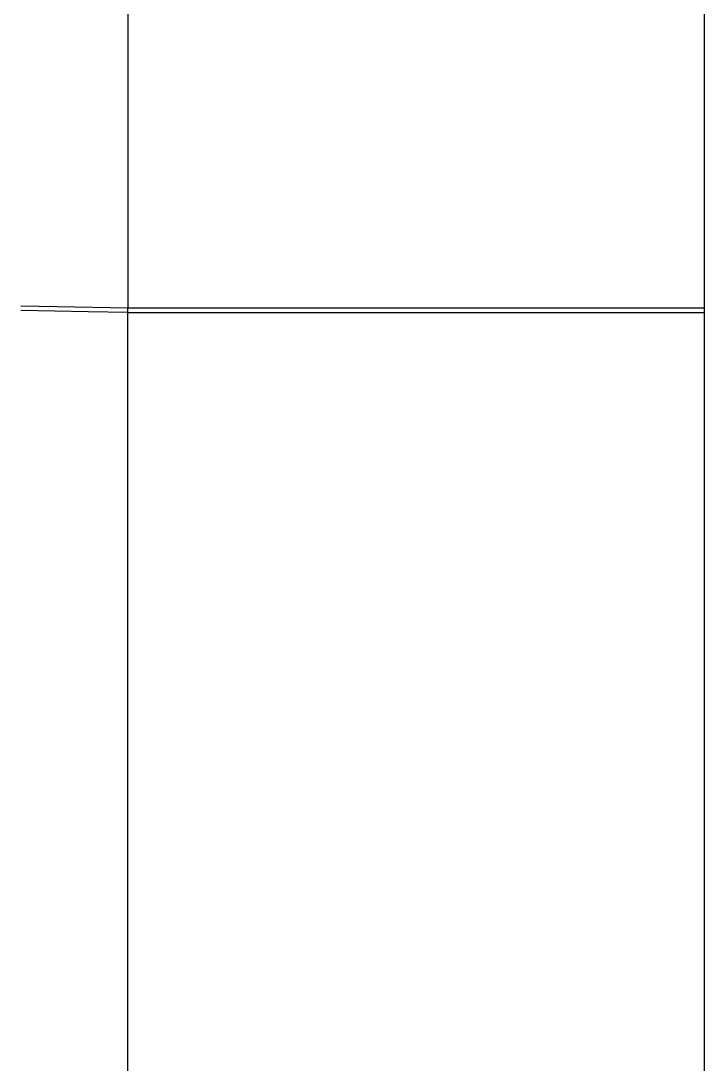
# Paper-space layout '_Top' of a CAD drawing. Header units: inches. Extents: x -16.5 to 11.4, y -8.4 to 5.1.
# Drawn here: x -8.786 to -7.294, y -0.487 to 1.791 of the extents above; entities that cross this region are included whole.
import ezdxf

# ---------------------------------------------------------------- set-up
doc = ezdxf.new("R2010")
doc.units = ezdxf.units.IN
doc.header["$MEASUREMENT"] = 0

psp = doc.layouts.new('_Top')

# ---------------------------------------------------------------- linework, layer by layer
at = {"color": 7, "linetype": 'Continuous', "lineweight": 25}
for p, q in [((-8.5525, 4.4843), (-8.5525, 1.1643)), ((-7.2945, 2.7628), (-7.2945, -2.7636)), ((-8.5525, 1.1643), (-7.2945, 1.1643)), ((-8.5525, -1.1539), (-8.5525, 1.1539)), ((-8.5525, 1.1539), (-7.2945, 1.1539))]:
    psp.add_line(p, q, dxfattribs=at)
at = {"color": 7, "linetype": 'Continuous', "lineweight": 25, "flags": 128}
for points in [[(-8.7857, 1.1686), (-8.7058, 1.1671), (-8.5525, 1.1643)], [(-8.5525, 1.1539), (-8.6391, 1.1555), (-8.7859, 1.1582)]]:
    psp.add_lwpolyline(points, dxfattribs=at)
at = {"color": 7, "linetype": 'Continuous', "lineweight": 25}
psp.add_open_spline([(-8.5525, 1.1539), (-8.5525, 1.1574), (-8.5525, 1.1609), (-8.5525, 1.1643)], degree=3, dxfattribs=at)

doc.saveas('drawing.dxf')
